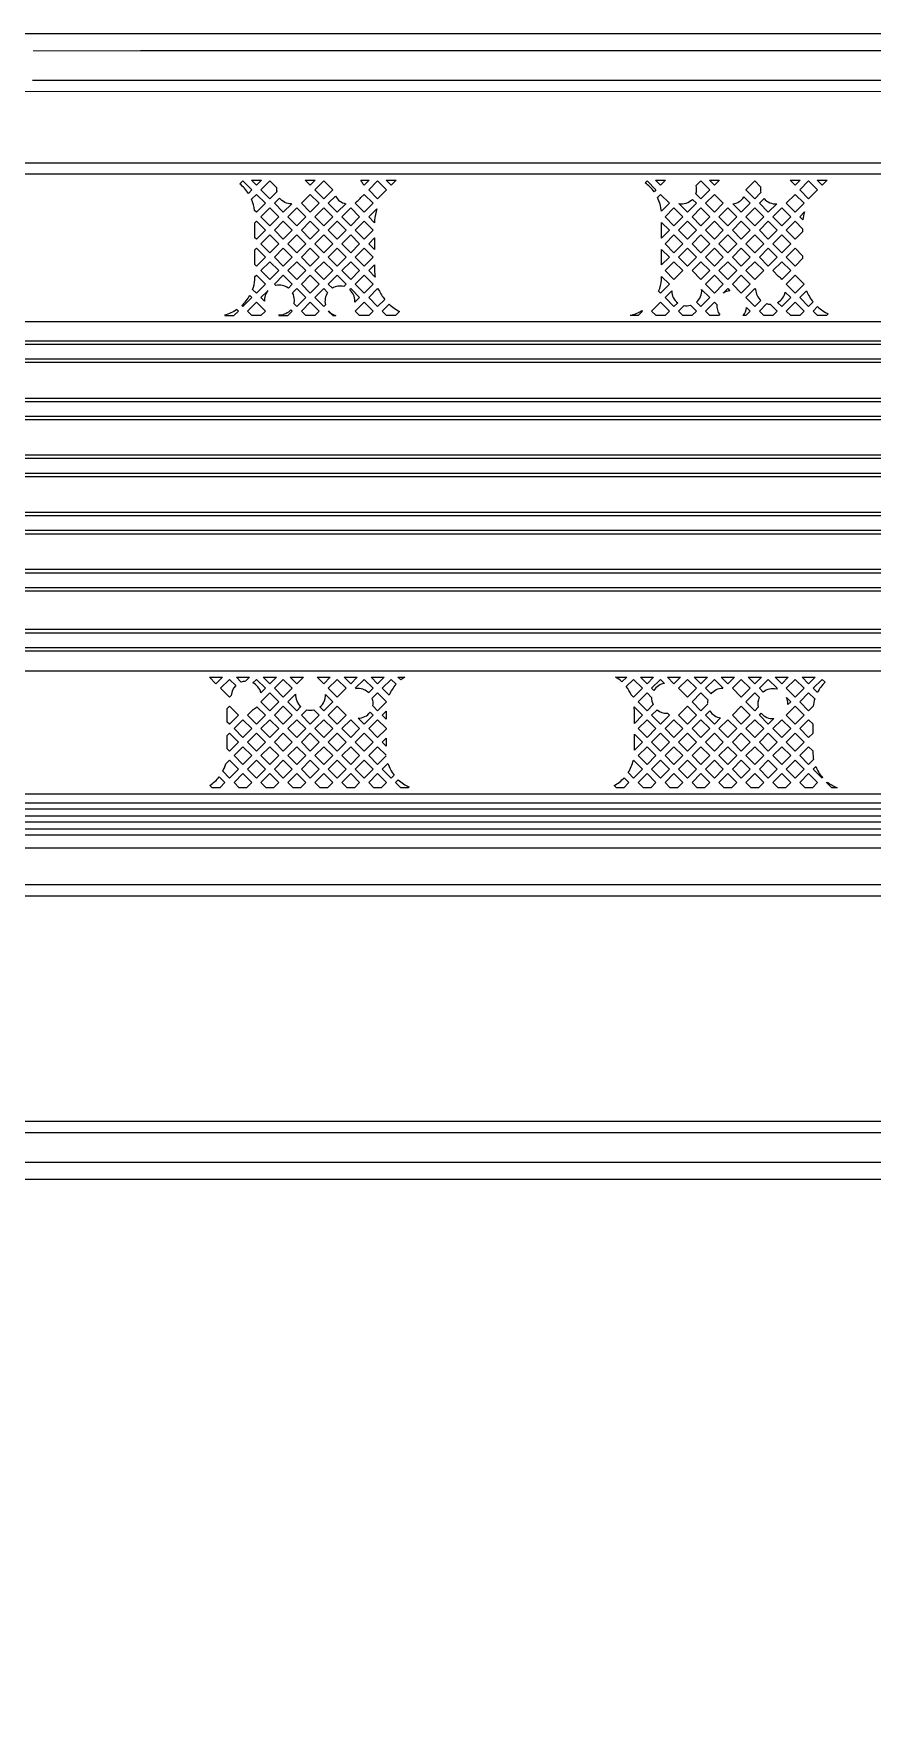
# Model space of a CAD drawing. Extents: x 3103 to 3424, y -52 to 175.
# Drawn here: x 3152.16 to 3162.12, y -21.32 to -1.48 of the extents above; entities that cross this region are included whole.
import ezdxf

# ---------------------------------------------------------------- set-up
doc = ezdxf.new("R2010")
doc.units = 0
doc.layers.add('gbr-dxf_layer0', color=7, linetype='Continuous')
doc.layers.add('gbr-outline-dxf_layer1', color=2, linetype='Continuous')

msp = doc.modelspace()

# ---------------------------------------------------------------- linework, layer by layer
at = {"layer": 'gbr-dxf_layer0'}
for p, q in [((3154.744, -3.22), (3154.863, -3.22)), ((3155.383, -3.22), (3155.502, -3.22)), ((3156.043, -3.22), (3156.142, -3.22)), ((3156.343, -3.22), (3156.462, -3.22)), ((3159.54, -3.22), (3159.658, -3.22)), ((3160.179, -3.22), (3160.294, -3.22)), ((3161.138, -3.22), (3161.257, -3.22)), ((3161.458, -3.22), (3161.577, -3.22)), ((3156.136, -3.653), (3156.233, -3.557)), ((3156.206, -3.723), (3156.136, -3.653)), ((3159.612, -3.905), (3159.612, -3.72)), ((3161.251, -3.653), (3161.308, -3.596)), ((3161.289, -3.691), (3161.251, -3.653)), ((3156.136, -3.973), (3156.206, -3.903)), ((3156.206, -3.903), (3156.206, -4.043)), ((3156.206, -4.043), (3156.136, -3.973)), ((3159.612, -4.225), (3159.612, -4.04)), ((3156.136, -4.292), (3156.206, -4.223)), ((3156.212, -4.368), (3156.136, -4.292)), ((3154.857, -4.612), (3154.94, -4.53)), ((3159.653, -4.612), (3159.732, -4.533)), ((3161.251, -4.612), (3161.331, -4.532)), ((3154.9, -4.655), (3154.857, -4.612)), ((3143.907, -6.478), (3167.464, -6.478)), ((3154.246, -9.116), (3154.402, -9.116)), ((3154.566, -9.116), (3154.722, -9.116)), ((3154.885, -9.116), (3155.042, -9.116)), ((3155.205, -9.116), (3155.362, -9.116)), ((3155.525, -9.116), (3155.681, -9.116)), ((3155.844, -9.116), (3156.001, -9.116)), ((3156.164, -9.116), (3156.321, -9.116)), ((3156.484, -9.116), (3156.564, -9.116)), ((3159.067, -9.116), (3159.198, -9.116)), ((3159.361, -9.116), (3159.517, -9.116)), ((3159.681, -9.116), (3159.837, -9.116)), ((3160, -9.116), (3160.157, -9.116)), ((3160.32, -9.116), (3160.477, -9.116)), ((3160.64, -9.116), (3160.796, -9.116)), ((3160.959, -9.116), (3161.116, -9.116)), ((3161.279, -9.116), (3161.436, -9.116)), ((3155.177, -9.408), (3155.269, -9.316)), ((3156.378, -9.33), (3156.296, -9.248)), ((3156.296, -9.567), (3156.343, -9.521)), ((3156.343, -9.521), (3156.343, -9.614)), ((3156.343, -9.614), (3156.296, -9.567)), ((3156.296, -9.887), (3156.343, -9.841)), ((3156.343, -9.933), (3156.296, -9.887)), ((3156.343, -9.841), (3156.343, -9.933)), ((3159.289, -9.983), (3159.289, -9.791)), ((3156.296, -10.207), (3156.364, -10.139)), ((3161.411, -10.207), (3161.441, -10.177)), ((3144.238, -10.607), (3167.622, -10.607)), ((3144.311, -10.761), (3167.451, -10.761)), ((3144.631, -10.914), (3167.14, -10.914))]:
    msp.add_line(p, q, dxfattribs=at)
at = {"layer": 'gbr-dxf_layer0', "linetype": 'Continuous'}
for points in [[(3152.16, -1.681, -0.005723), (3152.163, -1.682), (3153.428, -1.681)], [(3153.431, -1.681), (3166.35, -1.681, -0.012993), (3167.124, -1.701, -0.013553), (3167.133, -1.702, -0.00779), (3167.596, -1.733)], [(3140.898, -4.712), (3140.898, -2.499, -0.202305), (3140.902, -2.49), (3141.503, -1.89, -0.202179), (3141.512, -1.886), (3143.987, -1.886, -0.202328), (3143.997, -1.89), (3144.27, -2.164), (3166.486, -2.165, -0.053761), (3169.709, -2.563)], [(3163.325, -2.037), (3162.077, -2.037, -0.016102), (3162.066, -2.037, -0.016119), (3162.054, -2.037), (3160.807, -2.037, -0.016741), (3160.796, -2.037, -0.016749), (3160.784, -2.037), (3159.538, -2.037, -0.017357), (3159.526, -2.037, -0.01736), (3159.513, -2.037), (3158.268, -2.037, -0.017957), (3158.256, -2.037, -0.017959), (3158.243, -2.037), (3156.999, -2.037, -0.018486), (3156.986, -2.037, -0.018492), (3156.973, -2.037), (3155.729, -2.037, -0.019037), (3155.716, -2.037, -0.019061), (3155.702, -2.037), (3154.459, -2.037, -0.019546), (3154.446, -2.037, -0.019563), (3154.432, -2.037), (3153.444, -2.037, -0.019985), (3153.43, -2.037, -0.019987), (3153.416, -2.037), (3152.174, -2.036, -0.020463), (3152.16, -2.037, -0.020487), (3152.145, -2.036)], [(3176.117, -6.487, -0.017997), (3175.058, -5.871), (3173.562, -4.933, 0.088703), (3167.807, -3.016), (3144.01, -3.016, -0.202133), (3144.001, -3.012), (3143.603, -2.615), (3141.604, -2.615), (3141.432, -2.787), (3141.432, -3.33, 0.284412), (3141.438, -3.652)], [(3148.457, -3.144), (3151.291, -3.144), (3159.85, -3.144), (3160.963, -3.144), (3167.794, -3.144, -0.038347), (3167.8, -3.144), (3167.945, -3.166)], [(3156.142, -3.22), (3156.082, -3.279), (3156.066, -3.263, 0.068056), (3156.043, -3.22)], [(3160.294, -3.22, 0.018316), (3160.287, -3.231), (3160.238, -3.279), (3160.179, -3.22)], [(3155.219, -3.5, -0.230949), (3155.079, -3.431), (3155.017, -3.493)], [(3156.233, -3.557, 0.061076), (3156.206, -3.695), (3156.206, -3.723)], [(3160.772, -3.493), (3160.828, -3.437, 0.241988), (3160.978, -3.499)], [(3156.206, -4.223), (3156.206, -4.288, 0.036187), (3156.212, -4.368)], [(3159.577, -4.536, 0.07013), (3159.612, -4.402), (3159.612, -4.36)], [(3155.973, -4.668, 0.020624), (3155.973, -4.653, 0.220009), (3155.911, -4.518)], [(3159.732, -4.533, 0.234123), (3159.803, -4.674), (3159.759, -4.718), (3159.653, -4.612)], [(3161.331, -4.532, 0.070214), (3161.411, -4.664), (3161.357, -4.718), (3161.251, -4.612)], [(3154.43, -4.824), (3154.537, -4.824), (3154.59, -4.772), (3154.572, -4.754, -0.08095), (3154.427, -4.821)], [(3155.07, -4.824), (3155.177, -4.824), (3155.229, -4.772), (3155.214, -4.756, -0.222139), (3155.077, -4.82, -0.017557), (3155.065, -4.82)], [(3168.617, -4.994, -0.065969), (3168.571, -4.988, 0.029288), (3167.081, -4.901), (3148.656, -4.901)], [(3145, -5.124), (3167.052, -5.124, -0.141789), (3173.766, -7.067)], [(3173.742, -7.105, 0.141789), (3167.052, -5.169), (3145, -5.169)], [(3145, -5.339), (3167.052, -5.339, -0.141794), (3173.651, -7.249)], [(3173.627, -7.287, 0.141794), (3167.052, -5.384), (3145, -5.384)], [(3144.288, -5.756), (3144.29, -5.757, 0.063979), (3144.55, -5.804), (3167.465, -5.804, -0.14163), (3173.071, -7.424)], [(3173.047, -7.462, 0.14163), (3167.465, -5.849), (3144.549, -5.849)], [(3144.225, -5.963, 0.065192), (3144.544, -6.019), (3167.465, -6.019, -0.141632), (3172.956, -7.606)], [(3172.932, -7.645, 0.141632), (3167.465, -6.064), (3144.544, -6.064)], [(3167.464, -6.523), (3143.907, -6.523), (3143.774, -6.529, -0.211315), (3143.767, -6.537), (3143.6, -6.612)], [(3143.92, -6.694), (3167.464, -6.694, -0.141634), (3172.596, -8.177)], [(3172.572, -8.215, 0.141634), (3167.464, -6.739), (3143.92, -6.739)], [(3145.166, -7.158), (3167.415, -7.158, -0.14163), (3172.34, -8.582)], [(3172.316, -8.62, 0.14163), (3167.415, -7.203), (3145.166, -7.203)], [(3145.165, -7.373), (3167.414, -7.373, -0.141633), (3172.225, -8.764)], [(3172.201, -8.802, 0.141633), (3167.414, -7.418), (3145.165, -7.418)], [(3167.085, -7.881), (3145.231, -7.881, 0.198881), (3144.231, -8.295), (3143.85, -8.676, -0.171305), (3143.768, -8.716)], [(3144.2, -8.263, -0.198881), (3145.231, -7.836), (3167.085, -7.836)], [(3145.231, -8.051), (3167.085, -8.051, -0.141631), (3171.813, -9.418)], [(3171.788, -9.456, 0.141631), (3167.085, -8.096), (3145.231, -8.096)], [(3171.515, -9.889, 0.141628), (3167.031, -8.592), (3145.825, -8.592, 0.131754), (3144.651, -8.907)], [(3145.825, -8.547), (3167.031, -8.547, -0.141628), (3171.539, -9.851)], [(3144.737, -9.055, -0.131762), (3145.826, -8.763), (3167.031, -8.763, -0.141631), (3171.424, -10.033)], [(3171.4, -10.071, 0.141631), (3167.031, -8.808), (3145.826, -8.808, 0.131761), (3144.759, -9.094)], [(3145.826, -9.039), (3167.031, -9.039, -0.141628), (3171.277, -10.267)], [(3154.722, -9.116), (3154.673, -9.165, 0.069938), (3154.624, -9.174), (3154.566, -9.116)], [(3156.564, -9.116, 0.031723), (3156.517, -9.148), (3156.484, -9.116)], [(3159.198, -9.116), (3159.142, -9.171, 0.051152), (3159.067, -9.116)], [(3155.269, -9.316, 0.241138), (3155.331, -9.466), (3155.283, -9.514), (3155.177, -9.408)], [(3155.979, -9.25, -0.045496), (3156.011, -9.247, -0.198897), (3156.137, -9.299), (3156.188, -9.248), (3156.082, -9.142), (3155.976, -9.248)], [(3156.296, -9.248), (3156.402, -9.142), (3156.461, -9.2, 0.084583), (3156.378, -9.33)], [(3159.647, -9.19, 0.226279), (3159.52, -9.274), (3159.493, -9.248)], [(3160.161, -9.423, -0.050066), (3160.165, -9.388), (3160.079, -9.302), (3159.973, -9.408)], [(3160.132, -9.248), (3160.199, -9.314, -0.231483), (3160.339, -9.245)], [(3159.289, -9.664), (3159.289, -9.507, 0.020945), (3159.287, -9.469)], [(3160.132, -9.567), (3160.186, -9.514, 0.225762), (3160.313, -9.599)], [(3161.11, -9.441, 0.015669), (3161.11, -9.431, 0.104208), (3161.095, -9.359)], [(3160.772, -9.567), (3160.795, -9.544, 0.239744), (3160.943, -9.608)], [(3156.364, -10.139, 0.086567), (3156.437, -10.278), (3156.402, -10.313), (3156.296, -10.207)], [(3161.441, -10.177, 0.084775), (3161.523, -10.307), (3161.517, -10.313), (3161.411, -10.207)], [(3167.715, -10.511, 0.031447), (3167.622, -10.505), (3144.238, -10.505, 0.037612), (3143.983, -10.524, -0.162681), (3143.959, -10.521), (3143.809, -10.442, -0.027352), (3143.668, -10.465)], [(3156.456, -10.367), (3156.488, -10.334, 0.084335), (3156.616, -10.418)], [(3161.571, -10.367), (3161.578, -10.36, 0.075719), (3161.697, -10.429)], [(3167.693, -10.688, 0.031476), (3167.622, -10.683), (3144.238, -10.683, 0.057691), (3143.89, -10.724)], [(3167.522, -10.842, 0.031209), (3167.451, -10.837), (3144.311, -10.837)], [(3167.589, -11.021, 0.034651), (3167.14, -10.99), (3144.631, -10.99, 0.078873), (3144.402, -11.026)], [(3144.16, -11.265, -0.068819), (3144.323, -11.186), (3144.442, -11.147, -0.075403), (3144.467, -11.143), (3167.518, -11.143, -0.034266), (3167.571, -11.147), (3167.962, -11.201, -0.096807), (3170.038, -12.244), (3170.813, -12.721, 0.127689), (3183.375, -16.582), (3183.384, -16.582, -0.055467), (3183.389, -16.582, 0.010906), (3184.529, -16.607), (3190.008, -16.607, 0.010952), (3191.144, -16.582, -0.055702), (3191.15, -16.582), (3191.158, -16.582, 0.090213), (3200.211, -14.517, -0.101418), (3202.461, -14.055)], [(3218.002, -17.373), (3212.812, -16.458), (3212.545, -16.354), (3203.367, -14.736, 0.143732), (3200.29, -15.079, -0.100607), (3189.865, -17.198), (3184.364, -17.198, -0.15063), (3169.33, -12.563, 0.128354), (3166.723, -11.607, -0.064739), (3166.717, -11.607, -0.058104), (3166.711, -11.606, 0.023513), (3166.195, -11.581), (3146.046, -11.581), (3145.299, -11.613)], [(3145.398, -11.743), (3145.409, -11.738, -0.126864), (3145.415, -11.736), (3145.989, -11.711, -0.055702), (3145.995, -11.711), (3166.195, -11.709), (3166.493, -11.717)], [(3166.481, -14.389), (3151.742, -14.389, 0.235173), (3151.718, -14.408), (3151.562, -14.564, -0.202179), (3151.552, -14.568), (3142.553, -14.568, -0.396842), (3142.54, -14.556, 0.407279), (3142.22, -14.273), (3141.378, -14.273, -0.202119), (3141.369, -14.269), (3141.089, -13.988, -0.202117), (3141.085, -13.979)], [(3151.879, -14.519), (3153.111, -14.519, -0.0269), (3153.13, -14.518, -0.026894), (3153.149, -14.519), (3154.381, -14.519, -0.0269), (3154.4, -14.518, -0.026894), (3154.419, -14.519), (3155.651, -14.519, -0.0269), (3155.67, -14.518, -0.026894), (3155.689, -14.519), (3156.921, -14.519, -0.0269), (3156.94, -14.518, -0.026894), (3156.959, -14.519), (3158.191, -14.519, -0.0269), (3158.21, -14.518, -0.026894), (3158.229, -14.519), (3159.461, -14.519, -0.0269), (3159.48, -14.518, -0.026894), (3159.499, -14.519), (3160.731, -14.519, -0.0269), (3160.75, -14.518, -0.026894), (3160.769, -14.519), (3162.001, -14.519, -0.0269), (3162.02, -14.518, -0.026894), (3162.039, -14.519), (3163.271, -14.519, -0.0269)], [(3160.75, -14.874, -0.007058), (3160.746, -14.874), (3159.487, -14.874, -0.010026), (3159.48, -14.874, -0.010058), (3159.474, -14.874), (3158.219, -14.874, -0.012302), (3158.21, -14.874, -0.012337), (3158.202, -14.874), (3156.95, -14.874, -0.014225), (3156.94, -14.874, -0.014249), (3156.93, -14.874), (3155.682, -14.874, -0.015964), (3155.67, -14.874, -0.015996), (3155.659, -14.874), (3154.413, -14.874, -0.017482), (3154.4, -14.874, -0.017527), (3154.388, -14.874), (3153.144, -14.873, -0.018899), (3153.13, -14.874, -0.01892), (3153.117, -14.873), (3151.875, -14.873, -0.020243)], [(3185.189, -20.491), (3184.364, -20.491, -0.037066), (3179.935, -20.162), (3179.058, -20.018, -0.066754), (3179.051, -20.017, -0.064721), (3179.045, -20.015, -0.084374), (3169.591, -16.6, -0.000313), (3169.568, -16.587, -0.058015), (3169.563, -16.585, -0.056518), (3169.558, -16.582, -0.010789), (3168.447, -15.919, -0.000308), (3168.425, -15.905, -0.054309), (3168.421, -15.903, -0.05371), (3168.416, -15.9, -0.009533), (3167.46, -15.273, 0.096225), (3166.692, -14.931, -0.060789), (3166.686, -14.93, -0.060727), (3166.68, -14.928), (3166.488, -14.894, 0.033416), (3166.195, -14.874), (3160.755, -14.874)]]:
    msp.add_lwpolyline(points, format="xyb", dxfattribs=at)
for points in [[(3154.608, -3.263), (3154.644, -3.227), (3154.75, -3.333), (3154.708, -3.375, 0.077425)], [(3154.858, -3.333), (3154.964, -3.227), (3155.042, -3.306, 0.072944), (3155.045, -3.358), (3154.963, -3.439)], [(3159.417, -3.25), (3159.439, -3.227), (3159.545, -3.333), (3159.522, -3.357, 0.077213)], [(3160.018, -3.379, 0.139156), (3160.024, -3.282), (3160.079, -3.227), (3160.185, -3.333), (3160.079, -3.439)], [(3160.617, -3.338, 0.014744), (3160.617, -3.328), (3160.718, -3.227), (3160.787, -3.296, 0.099437), (3160.791, -3.366), (3160.718, -3.439)], [(3154.746, -3.445), (3154.804, -3.387), (3154.91, -3.493), (3154.804, -3.599), (3154.783, -3.578, 0.07113)], [(3155.657, -3.493), (3155.742, -3.408, 0.223611), (3155.864, -3.498), (3155.763, -3.599)], [(3155.976, -3.493), (3156.001, -3.469, 0.086871), (3156.044, -3.425), (3156.082, -3.387), (3156.188, -3.493), (3156.082, -3.599)], [(3159.816, -3.496, 0.253315), (3159.977, -3.446), (3160.025, -3.493), (3159.919, -3.599)], [(3160.458, -3.499, 0.22804), (3160.589, -3.418), (3160.664, -3.493), (3160.558, -3.599)], [(3154.759, -4.514, 0.058258), (3154.786, -4.402), (3154.786, -4.363), (3154.804, -4.346), (3154.91, -4.452), (3154.804, -4.558)], [(3155.017, -4.452), (3155.123, -4.346), (3155.229, -4.452), (3155.183, -4.499, 0.222275), (3155.035, -4.47)], [(3155.657, -4.452), (3155.763, -4.346), (3155.869, -4.452), (3155.84, -4.481, 0.199422), (3155.705, -4.5)], [(3160.932, -4.292), (3161.038, -4.186), (3161.144, -4.292), (3161.04, -4.396, 0.072881), (3161.001, -4.362)], [(3155.233, -4.556), (3155.283, -4.506), (3155.389, -4.612), (3155.283, -4.718), (3155.25, -4.685, 0.060555), (3155.255, -4.642, 0.12691)], [(3155.497, -4.612), (3155.603, -4.506), (3155.649, -4.553, 0.216693), (3155.623, -4.697), (3155.603, -4.718)], [(3156.136, -4.612), (3156.242, -4.506), (3156.258, -4.522, 0.059599), (3156.327, -4.633), (3156.242, -4.718)], [(3160.612, -4.612), (3160.718, -4.506), (3160.728, -4.516, 0.212962), (3160.79, -4.647), (3160.718, -4.718)], [(3160.989, -4.669, 0.223299), (3161.079, -4.548), (3161.144, -4.612), (3161.038, -4.718)], [(3154.632, -4.706, 0.076367), (3154.725, -4.588), (3154.75, -4.612), (3154.644, -4.718)], [(3156.296, -4.772), (3156.379, -4.689, 0.069161), (3156.502, -4.778), (3156.456, -4.824), (3156.349, -4.824)], [(3159.813, -4.772), (3159.878, -4.707, 0.110956), (3159.956, -4.703), (3160.025, -4.772), (3159.972, -4.824), (3159.865, -4.824)], [(3160.132, -4.772), (3160.238, -4.666), (3160.267, -4.695, 0.180265), (3160.302, -4.814), (3160.292, -4.824), (3160.185, -4.824)], [(3160.772, -4.772), (3160.86, -4.684, 0.0589), (3160.901, -4.69), (3160.984, -4.772), (3160.931, -4.824), (3160.824, -4.824)], [(3161.411, -4.772), (3161.464, -4.719, 0.069237), (3161.589, -4.806), (3161.571, -4.824), (3161.464, -4.824)], [(3159.24, -4.824, 0.076765), (3159.379, -4.766), (3159.385, -4.772), (3159.333, -4.824)], [(3154.378, -9.248), (3154.484, -9.142), (3154.558, -9.216, 0.184623), (3154.506, -9.332), (3154.484, -9.354)], [(3154.762, -9.183), (3154.804, -9.142), (3154.91, -9.248), (3154.856, -9.301, 0.222715)], [(3156.178, -9.365), (3156.242, -9.302), (3156.348, -9.408), (3156.242, -9.514), (3156.186, -9.457, 0.045496), (3156.189, -9.425, 0.085915)], [(3159.193, -9.228), (3159.279, -9.142), (3159.385, -9.248), (3159.279, -9.354), (3159.251, -9.325, 0.062278)], [(3159.333, -9.408), (3159.439, -9.302), (3159.494, -9.357, 0.124194), (3159.511, -9.442), (3159.439, -9.514)], [(3160.612, -9.408), (3160.718, -9.302), (3160.771, -9.355, 0.170318), (3160.759, -9.472), (3160.718, -9.514)], [(3160.772, -9.248), (3160.878, -9.142), (3160.984, -9.248), (3160.974, -9.258, 0.237326), (3160.818, -9.294)], [(3161.251, -9.408), (3161.357, -9.302), (3161.429, -9.373, 0.049292), (3161.41, -9.461), (3161.357, -9.514)], [(3161.411, -9.248), (3161.517, -9.142), (3161.553, -9.177, 0.08328), (3161.461, -9.297)], [(3154.457, -9.489), (3154.484, -9.461), (3154.59, -9.567), (3154.484, -9.673), (3154.458, -9.648), (3154.458, -9.525, 0.020105)], [(3154.698, -9.567), (3154.765, -9.5, 0.078383), (3154.81, -9.467), (3154.91, -9.567), (3154.804, -9.673)], [(3155.337, -9.567), (3155.402, -9.502, 0.118729), (3155.485, -9.504), (3155.549, -9.567), (3155.443, -9.673)], [(3159.493, -9.567), (3159.558, -9.503, 0.189571), (3159.681, -9.544), (3159.705, -9.567), (3159.599, -9.673)], [(3156.012, -9.603, 0.233959), (3156.153, -9.532), (3156.188, -9.567), (3156.082, -9.673)], [(3154.404, -10.233, 0.052104), (3154.44, -10.145), (3154.484, -10.101), (3154.59, -10.207), (3154.484, -10.313)], [(3161.251, -10.047), (3161.357, -9.941), (3161.407, -9.991), (3161.407, -10.004, 0.049879), (3161.416, -10.094), (3161.357, -10.153)], [(3154.251, -10.4, 0.082626), (3154.362, -10.298), (3154.43, -10.367), (3154.368, -10.429), (3154.28, -10.429)], [(3159.049, -10.402, 0.083211), (3159.168, -10.309), (3159.225, -10.367), (3159.163, -10.429), (3159.076, -10.429)]]:
    msp.add_lwpolyline(points, format="xyb", close=True, dxfattribs=at)
for points in [[(3154.863, -3.22), (3154.804, -3.279), (3154.744, -3.22)], [(3155.502, -3.22), (3155.443, -3.279), (3155.383, -3.22)], [(3156.462, -3.22), (3156.402, -3.279), (3156.343, -3.22)], [(3159.658, -3.22), (3159.599, -3.279), (3159.54, -3.22)], [(3161.257, -3.22), (3161.198, -3.279), (3161.138, -3.22)], [(3161.577, -3.22), (3161.517, -3.279), (3161.458, -3.22)], [(3155.017, -3.493), (3155.123, -3.599), (3155.223, -3.5)], [(3159.562, -3.424), (3159.599, -3.387), (3159.705, -3.493), (3159.61, -3.588)], [(3160.978, -3.499), (3160.878, -3.599), (3160.772, -3.493)], [(3159.612, -3.72), (3159.705, -3.813), (3159.612, -3.905)], [(3159.612, -4.04), (3159.705, -4.133), (3159.612, -4.225)], [(3159.612, -4.36), (3159.705, -4.452), (3159.599, -4.558), (3159.577, -4.536)], [(3155.911, -4.518), (3155.923, -4.506), (3156.029, -4.612), (3155.973, -4.668)], [(3160.087, -4.515), (3160.184, -4.612), (3160.079, -4.718), (3160.026, -4.666)], [(3160.343, -4.561), (3160.398, -4.506), (3160.423, -4.531)], [(3160.621, -4.729), (3160.664, -4.772), (3160.612, -4.824), (3160.578, -4.824)], [(3155.657, -4.772), (3155.709, -4.824), (3155.748, -4.824)], [(3154.402, -9.116), (3154.324, -9.194), (3154.246, -9.116)], [(3155.042, -9.116), (3154.963, -9.194), (3154.885, -9.116)], [(3155.362, -9.116), (3155.283, -9.194), (3155.205, -9.116)], [(3155.681, -9.116), (3155.603, -9.194), (3155.525, -9.116)], [(3156.001, -9.116), (3155.923, -9.194), (3155.844, -9.116)], [(3156.321, -9.116), (3156.242, -9.194), (3156.164, -9.116)], [(3159.517, -9.116), (3159.439, -9.194), (3159.361, -9.116)], [(3159.837, -9.116), (3159.759, -9.194), (3159.681, -9.116)], [(3160.157, -9.116), (3160.079, -9.194), (3160, -9.116)], [(3160.477, -9.116), (3160.398, -9.194), (3160.32, -9.116)], [(3160.796, -9.116), (3160.718, -9.194), (3160.64, -9.116)], [(3161.116, -9.116), (3161.038, -9.194), (3160.959, -9.116)], [(3161.436, -9.116), (3161.357, -9.194), (3161.279, -9.116)], [(3155.624, -9.322), (3155.709, -9.408), (3155.603, -9.514), (3155.558, -9.469)], [(3159.493, -9.248), (3159.599, -9.142), (3159.647, -9.19)], [(3160.342, -9.245), (3160.238, -9.142), (3160.132, -9.248)], [(3159.287, -9.469), (3159.385, -9.567), (3159.289, -9.664)], [(3159.973, -9.408), (3160.079, -9.514), (3160.162, -9.431)], [(3161.095, -9.359), (3161.144, -9.408), (3161.11, -9.441)], [(3160.313, -9.599), (3160.238, -9.673), (3160.132, -9.567)], [(3160.943, -9.608), (3160.878, -9.673), (3160.772, -9.567)], [(3159.289, -9.791), (3159.385, -9.887), (3159.289, -9.983)], [(3156.345, -10.043), (3156.242, -9.941), (3156.136, -10.047)], [(3156.136, -10.047), (3156.242, -10.153), (3156.345, -10.05)], [(3159.215, -10.248), (3159.279, -10.313), (3159.385, -10.207), (3159.279, -10.101)], [(3156.616, -10.418), (3156.606, -10.429), (3156.518, -10.429), (3156.456, -10.367)], [(3161.697, -10.429), (3161.633, -10.429), (3161.571, -10.367)]]:
    msp.add_lwpolyline(points, dxfattribs=at)
for points in [[(3155.497, -3.333), (3155.603, -3.227), (3155.709, -3.333), (3155.603, -3.439)], [(3156.136, -3.333), (3156.242, -3.227), (3156.348, -3.333), (3156.242, -3.439)], [(3161.251, -3.333), (3161.357, -3.227), (3161.463, -3.333), (3161.357, -3.439)], [(3154.857, -3.653), (3154.963, -3.547), (3155.069, -3.653), (3154.963, -3.759)], [(3155.177, -3.653), (3155.283, -3.547), (3155.389, -3.653), (3155.283, -3.759)], [(3155.337, -3.493), (3155.443, -3.387), (3155.549, -3.493), (3155.443, -3.599)], [(3155.497, -3.653), (3155.603, -3.547), (3155.709, -3.653), (3155.603, -3.759)], [(3155.817, -3.653), (3155.923, -3.547), (3156.029, -3.653), (3155.923, -3.759)], [(3159.653, -3.653), (3159.759, -3.547), (3159.865, -3.653), (3159.759, -3.759)], [(3159.973, -3.653), (3160.079, -3.547), (3160.184, -3.653), (3160.079, -3.759)], [(3160.132, -3.493), (3160.238, -3.387), (3160.344, -3.493), (3160.238, -3.599)], [(3160.292, -3.653), (3160.398, -3.547), (3160.504, -3.653), (3160.398, -3.759)], [(3160.612, -3.653), (3160.718, -3.547), (3160.824, -3.653), (3160.718, -3.759)], [(3160.932, -3.653), (3161.038, -3.547), (3161.144, -3.653), (3161.038, -3.759)], [(3161.092, -3.493), (3161.198, -3.387), (3161.303, -3.493), (3161.197, -3.599)], [(3154.786, -3.902), (3154.786, -3.724), (3154.804, -3.707), (3154.91, -3.813), (3154.804, -3.919)], [(3155.017, -3.813), (3155.123, -3.707), (3155.229, -3.813), (3155.123, -3.919)], [(3155.337, -3.813), (3155.443, -3.707), (3155.549, -3.813), (3155.443, -3.919)], [(3155.657, -3.813), (3155.763, -3.707), (3155.869, -3.813), (3155.763, -3.919)], [(3155.976, -3.813), (3156.082, -3.707), (3156.188, -3.813), (3156.082, -3.919)], [(3159.813, -3.813), (3159.919, -3.707), (3160.025, -3.813), (3159.919, -3.919)], [(3160.132, -3.813), (3160.238, -3.707), (3160.344, -3.813), (3160.238, -3.919)], [(3160.452, -3.813), (3160.558, -3.707), (3160.664, -3.813), (3160.558, -3.919)], [(3160.772, -3.813), (3160.878, -3.707), (3160.984, -3.813), (3160.878, -3.919)], [(3161.092, -3.813), (3161.197, -3.707), (3161.286, -3.796), (3161.286, -3.83), (3161.198, -3.919)], [(3154.858, -3.973), (3154.963, -3.867), (3155.069, -3.973), (3154.964, -4.079)], [(3155.177, -3.973), (3155.283, -3.867), (3155.389, -3.973), (3155.283, -4.079)], [(3155.497, -3.973), (3155.603, -3.867), (3155.709, -3.973), (3155.603, -4.079)], [(3155.817, -3.973), (3155.923, -3.867), (3156.028, -3.973), (3155.923, -4.079)], [(3159.653, -3.973), (3159.759, -3.867), (3159.865, -3.973), (3159.759, -4.079)], [(3159.973, -3.973), (3160.079, -3.867), (3160.185, -3.973), (3160.079, -4.079)], [(3160.292, -3.973), (3160.398, -3.867), (3160.504, -3.973), (3160.398, -4.079)], [(3160.612, -3.973), (3160.718, -3.867), (3160.824, -3.973), (3160.718, -4.079)], [(3160.932, -3.973), (3161.038, -3.867), (3161.144, -3.973), (3161.038, -4.079)], [(3154.786, -4.221), (3154.786, -4.044), (3154.804, -4.027), (3154.91, -4.133), (3154.804, -4.239)], [(3155.017, -4.133), (3155.123, -4.027), (3155.229, -4.133), (3155.123, -4.238)], [(3155.337, -4.133), (3155.443, -4.027), (3155.549, -4.133), (3155.443, -4.239)], [(3155.657, -4.133), (3155.763, -4.027), (3155.869, -4.132), (3155.763, -4.238)], [(3155.976, -4.132), (3156.082, -4.027), (3156.188, -4.133), (3156.082, -4.238)], [(3159.813, -4.133), (3159.919, -4.027), (3160.025, -4.133), (3159.919, -4.239)], [(3160.132, -4.133), (3160.238, -4.027), (3160.344, -4.133), (3160.238, -4.239)], [(3160.452, -4.133), (3160.558, -4.027), (3160.664, -4.133), (3160.558, -4.238)], [(3160.772, -4.133), (3160.878, -4.027), (3160.984, -4.133), (3160.878, -4.239)], [(3161.092, -4.133), (3161.198, -4.027), (3161.286, -4.115), (3161.286, -4.15), (3161.198, -4.239)], [(3154.858, -4.292), (3154.964, -4.186), (3155.069, -4.292), (3154.963, -4.398)], [(3155.177, -4.292), (3155.283, -4.186), (3155.389, -4.292), (3155.283, -4.398)], [(3155.337, -4.452), (3155.443, -4.346), (3155.549, -4.452), (3155.443, -4.558)], [(3155.497, -4.292), (3155.603, -4.186), (3155.709, -4.292), (3155.603, -4.398)], [(3155.817, -4.292), (3155.923, -4.186), (3156.029, -4.292), (3155.923, -4.398)], [(3155.976, -4.452), (3156.082, -4.346), (3156.188, -4.452), (3156.082, -4.558)], [(3159.653, -4.292), (3159.759, -4.186), (3159.865, -4.292), (3159.759, -4.398)], [(3159.973, -4.292), (3160.079, -4.186), (3160.185, -4.292), (3160.079, -4.398)], [(3160.132, -4.452), (3160.238, -4.346), (3160.344, -4.452), (3160.238, -4.558)], [(3160.292, -4.292), (3160.398, -4.186), (3160.504, -4.292), (3160.398, -4.398)], [(3160.452, -4.452), (3160.558, -4.346), (3160.664, -4.452), (3160.558, -4.558)], [(3160.612, -4.292), (3160.718, -4.186), (3160.824, -4.292), (3160.718, -4.398)], [(3161.092, -4.452), (3161.198, -4.346), (3161.303, -4.452), (3161.197, -4.558)], [(3154.698, -4.772), (3154.804, -4.666), (3154.91, -4.772), (3154.857, -4.824), (3154.75, -4.824)], [(3155.337, -4.772), (3155.443, -4.666), (3155.549, -4.772), (3155.496, -4.824), (3155.39, -4.824)], [(3155.976, -4.772), (3156.082, -4.666), (3156.188, -4.772), (3156.136, -4.824), (3156.029, -4.824)], [(3159.493, -4.772), (3159.599, -4.666), (3159.705, -4.772), (3159.653, -4.824), (3159.546, -4.824)], [(3161.092, -4.772), (3161.197, -4.666), (3161.303, -4.772), (3161.251, -4.824), (3161.144, -4.824)], [(3154.858, -9.408), (3154.963, -9.302), (3155.069, -9.408), (3154.964, -9.514)], [(3155.017, -9.248), (3155.123, -9.142), (3155.229, -9.248), (3155.123, -9.354)], [(3155.657, -9.248), (3155.763, -9.142), (3155.869, -9.248), (3155.763, -9.354)], [(3159.813, -9.248), (3159.919, -9.142), (3160.025, -9.248), (3159.919, -9.354)], [(3160.452, -9.248), (3160.558, -9.142), (3160.664, -9.248), (3160.558, -9.354)], [(3161.092, -9.248), (3161.197, -9.142), (3161.303, -9.248), (3161.198, -9.354)], [(3155.017, -9.567), (3155.123, -9.462), (3155.229, -9.567), (3155.123, -9.673)], [(3155.657, -9.567), (3155.763, -9.461), (3155.869, -9.567), (3155.763, -9.673)], [(3159.813, -9.567), (3159.919, -9.461), (3160.025, -9.567), (3159.919, -9.673)], [(3160.452, -9.567), (3160.558, -9.462), (3160.664, -9.567), (3160.558, -9.673)], [(3161.092, -9.567), (3161.198, -9.461), (3161.304, -9.567), (3161.198, -9.673)], [(3154.538, -9.727), (3154.644, -9.621), (3154.75, -9.727), (3154.644, -9.833)], [(3154.858, -9.727), (3154.964, -9.621), (3155.069, -9.727), (3154.963, -9.833)], [(3155.177, -9.727), (3155.283, -9.621), (3155.389, -9.727), (3155.283, -9.833)], [(3155.497, -9.727), (3155.603, -9.621), (3155.709, -9.727), (3155.603, -9.833)], [(3155.817, -9.727), (3155.923, -9.621), (3156.029, -9.727), (3155.923, -9.833)], [(3156.136, -9.727), (3156.242, -9.621), (3156.343, -9.722), (3156.343, -9.733), (3156.242, -9.833)], [(3159.333, -9.727), (3159.439, -9.621), (3159.545, -9.727), (3159.439, -9.833)], [(3159.653, -9.727), (3159.759, -9.621), (3159.865, -9.727), (3159.759, -9.833)], [(3159.973, -9.727), (3160.079, -9.621), (3160.185, -9.727), (3160.079, -9.833)], [(3160.292, -9.727), (3160.398, -9.621), (3160.504, -9.727), (3160.398, -9.833)], [(3160.612, -9.727), (3160.718, -9.621), (3160.824, -9.727), (3160.718, -9.833)], [(3160.932, -9.727), (3161.038, -9.621), (3161.144, -9.727), (3161.038, -9.833)], [(3161.251, -9.727), (3161.357, -9.621), (3161.407, -9.671), (3161.407, -9.783), (3161.357, -9.833)], [(3154.458, -9.967), (3154.458, -9.807), (3154.484, -9.781), (3154.59, -9.887), (3154.484, -9.993)], [(3154.698, -9.887), (3154.804, -9.781), (3154.91, -9.887), (3154.804, -9.993)], [(3155.017, -9.887), (3155.123, -9.781), (3155.229, -9.887), (3155.123, -9.993)], [(3155.337, -9.887), (3155.443, -9.781), (3155.549, -9.887), (3155.443, -9.993)], [(3155.657, -9.887), (3155.763, -9.781), (3155.869, -9.887), (3155.763, -9.993)], [(3155.976, -9.887), (3156.082, -9.781), (3156.188, -9.887), (3156.082, -9.993)], [(3159.493, -9.887), (3159.599, -9.781), (3159.705, -9.887), (3159.599, -9.993)], [(3159.813, -9.887), (3159.919, -9.781), (3160.025, -9.887), (3159.919, -9.993)], [(3160.132, -9.887), (3160.238, -9.781), (3160.344, -9.887), (3160.238, -9.993)], [(3160.452, -9.887), (3160.558, -9.781), (3160.664, -9.887), (3160.558, -9.993)], [(3160.772, -9.887), (3160.878, -9.781), (3160.984, -9.887), (3160.878, -9.993)], [(3161.092, -9.887), (3161.198, -9.781), (3161.303, -9.887), (3161.197, -9.993)], [(3154.538, -10.047), (3154.644, -9.941), (3154.75, -10.047), (3154.644, -10.153)], [(3154.698, -10.207), (3154.804, -10.101), (3154.91, -10.207), (3154.804, -10.313)], [(3154.857, -10.047), (3154.963, -9.941), (3155.069, -10.047), (3154.963, -10.153)], [(3155.017, -10.207), (3155.123, -10.101), (3155.229, -10.207), (3155.123, -10.313)], [(3155.177, -10.047), (3155.283, -9.941), (3155.389, -10.047), (3155.283, -10.153)], [(3155.337, -10.207), (3155.443, -10.101), (3155.549, -10.207), (3155.443, -10.313)], [(3155.497, -10.047), (3155.603, -9.941), (3155.709, -10.047), (3155.603, -10.153)], [(3155.657, -10.207), (3155.763, -10.101), (3155.869, -10.207), (3155.763, -10.313)], [(3155.817, -10.047), (3155.923, -9.941), (3156.029, -10.047), (3155.923, -10.153)], [(3155.976, -10.207), (3156.082, -10.101), (3156.188, -10.207), (3156.082, -10.313)], [(3159.333, -10.047), (3159.439, -9.941), (3159.545, -10.047), (3159.439, -10.153)], [(3159.493, -10.207), (3159.599, -10.101), (3159.705, -10.207), (3159.599, -10.313)], [(3159.653, -10.047), (3159.759, -9.941), (3159.865, -10.047), (3159.759, -10.153)], [(3159.813, -10.207), (3159.919, -10.101), (3160.025, -10.207), (3159.919, -10.313)], [(3159.973, -10.047), (3160.079, -9.941), (3160.184, -10.047), (3160.079, -10.153)], [(3160.132, -10.207), (3160.238, -10.101), (3160.344, -10.207), (3160.238, -10.313)], [(3160.292, -10.047), (3160.398, -9.941), (3160.504, -10.047), (3160.398, -10.153)], [(3160.452, -10.207), (3160.558, -10.101), (3160.664, -10.207), (3160.558, -10.313)], [(3160.612, -10.047), (3160.718, -9.941), (3160.824, -10.047), (3160.718, -10.153)], [(3160.772, -10.207), (3160.878, -10.101), (3160.984, -10.207), (3160.878, -10.313)], [(3160.932, -10.047), (3161.038, -9.941), (3161.144, -10.047), (3161.038, -10.153)], [(3161.092, -10.207), (3161.197, -10.101), (3161.303, -10.207), (3161.198, -10.313)], [(3154.538, -10.367), (3154.644, -10.261), (3154.75, -10.367), (3154.687, -10.429), (3154.6, -10.429)], [(3154.858, -10.367), (3154.963, -10.261), (3155.069, -10.367), (3155.007, -10.429), (3154.92, -10.429)], [(3155.177, -10.367), (3155.283, -10.261), (3155.389, -10.367), (3155.327, -10.429), (3155.239, -10.429)], [(3155.497, -10.367), (3155.603, -10.261), (3155.709, -10.367), (3155.647, -10.429), (3155.559, -10.429)], [(3155.817, -10.367), (3155.923, -10.261), (3156.028, -10.367), (3155.966, -10.429), (3155.879, -10.429)], [(3156.136, -10.367), (3156.242, -10.261), (3156.348, -10.367), (3156.286, -10.429), (3156.199, -10.429)], [(3159.333, -10.367), (3159.439, -10.261), (3159.545, -10.367), (3159.483, -10.429), (3159.396, -10.429)], [(3159.653, -10.367), (3159.759, -10.261), (3159.865, -10.367), (3159.802, -10.429), (3159.715, -10.429)], [(3159.973, -10.367), (3160.079, -10.261), (3160.185, -10.367), (3160.122, -10.429), (3160.035, -10.429)], [(3160.292, -10.367), (3160.398, -10.261), (3160.504, -10.367), (3160.442, -10.429), (3160.355, -10.429)], [(3160.612, -10.367), (3160.718, -10.261), (3160.824, -10.367), (3160.762, -10.429), (3160.674, -10.429)], [(3160.932, -10.367), (3161.038, -10.261), (3161.144, -10.367), (3161.081, -10.429), (3160.994, -10.429)], [(3161.251, -10.367), (3161.357, -10.261), (3161.463, -10.367), (3161.401, -10.429), (3161.314, -10.429)]]:
    msp.add_lwpolyline(points, close=True, dxfattribs=at)
at = {"layer": 'gbr-dxf_layer0'}
for centre, radius, start, end in [((3159.125, -3.64), 0.488, 6.0857, 26.286), ((3161.863, -3.759), 0.579, 163.589, 173.164), ((3155.077, -4.642), 0.178, 140.806, 183.9771), ((3159.91, -4.532), 0.178, 310.9532, 5.5002), ((3160.445, -4.707), 0.178, 97.0436, 124.6599), ((3160.445, -4.707), 0.178, 318.7004, 352.9566), ((3155.796, -4.653), 0.178, 220.3721, 254.3335), ((3155.446, -9.33), 0.178, 308.9186, 2.5022), ((3158.832, -9.999), 0.457, 326.9979, 346.8985)]:
    msp.add_arc(centre, radius, start, end, dxfattribs=at)
at = {"layer": 'gbr-outline-dxf_layer1', "linetype": 'Continuous'}
msp.add_lwpolyline([(3140.479, -14.077), (3140.479, -2.478, -0.414215), (3141.479, -1.478), (3166.349, -1.478, -0.152268), (3174.93, -4.153, 0.152268), (3184.364, -7.094), (3189.864, -7.094, 0.101585), (3196.404, -5.751, -0.145892), (3204.975, -4.759), (3222.844, -7.91, -0.414233), (3223.656, -9.069), (3221.641, -20.493, -0.414154), (3220.483, -21.304), (3202.76, -18.178, 0.144694), (3201.633, -18.306, -0.100411), (3189.864, -20.694), (3184.364, -20.694, -0.151026), (3167.323, -15.426, 0.151038), (3166.194, -15.077), (3141.479, -15.077, -0.414215)], format="xyb", close=True, dxfattribs=at)

doc.saveas('drawing.dxf')
